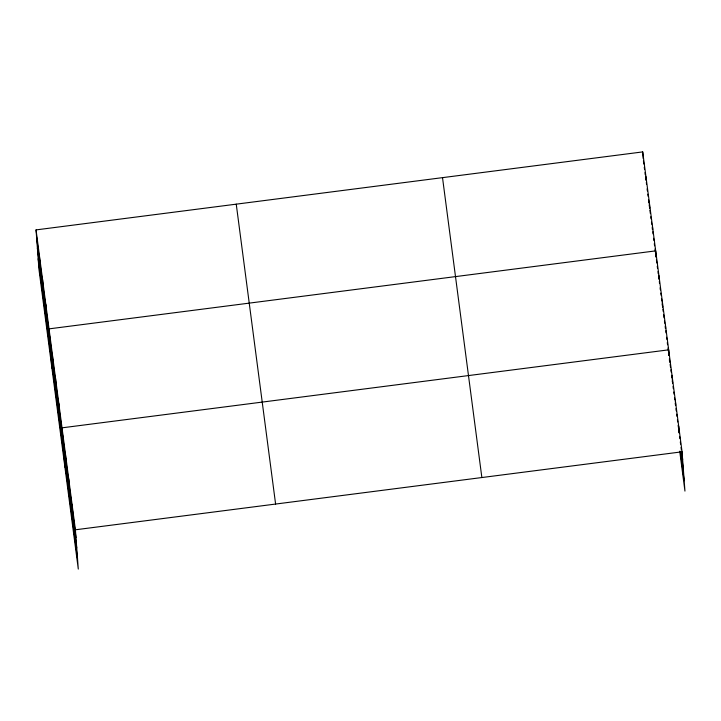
<?xml version="1.0" encoding="UTF-8"?>
<svg xmlns="http://www.w3.org/2000/svg" width="721" height="721" viewBox="0 0 721 721"><rect width="100%" height="100%" fill="white"/><g stroke="black" fill="none" stroke-linecap="round" stroke-linejoin="round"><path stroke-width="1.08" d="M36.05 229.9L75.408 529.791L78.292 569.094L38.934 269.194L36.05 229.9L642.708 151.906L682.066 451.806L684.95 491.1L679.714 451.202M75.408 529.791L682.066 451.806M643.42 160.81L643.844 164.046M644.268 167.272L644.556 169.417M644.98 172.643L645.259 174.797M645.683 178.024L645.962 180.178M647.097 188.785L647.377 190.93M647.8 194.165L648.08 196.31M648.503 199.537L648.927 202.763M649.215 204.917L649.639 208.144M649.918 210.298L650.342 213.524M650.766 216.751L651.045 218.905M651.469 222.131L651.757 224.285M652.181 227.512L652.46 229.657M653.587 238.263L653.875 240.417M654.298 243.644L654.578 245.798M655.001 249.024L655.425 252.251M655.704 254.405L655.993 256.55M656.416 259.776L656.84 263.003M657.264 266.229L657.543 268.383M657.967 271.61L658.246 273.764M658.67 276.99L658.949 279.144M660.085 287.751L660.364 289.896M660.787 293.123L661.067 295.277M661.49 298.503L661.779 300.657M662.202 303.883L662.626 307.11L662.193 300.36M662.905 309.264L663.185 311.409M663.608 314.644L664.032 317.871M664.456 321.097L664.744 323.242M665.168 326.469L665.447 328.623M666.574 337.23L666.862 339.384M667.285 342.61L667.565 344.755M667.988 347.991L668.412 351.217M668.691 353.362L668.98 355.516M669.403 358.779L669.836 362.104M670.133 364.321L670.566 367.647M670.854 369.855L671.152 372.072M671.584 375.398L671.873 377.615M672.314 380.94L672.603 383.157L672.026 375.326M673.035 386.483L673.333 388.7M673.765 392.026L674.054 394.243M674.495 397.568L674.784 399.785M675.226 403.111L675.514 405.328M675.947 408.654L676.244 410.871M676.677 414.187L676.965 416.405M677.407 419.73L677.695 421.947M678.128 425.273L678.425 427.49M678.858 430.816L679.146 433.033L678.722 426.309M679.588 436.358L679.876 438.575M680.309 441.901L680.606 444.118M681.039 447.444L681.327 449.661M681.624 451.878L682.643 459.628M680.93 451.175L683.4 470.02M680.408 451.905L684.184 480.718M442.514 177.645L481.862 477.536M236.245 204.16L275.602 504.051M36.627 237.732L75.984 537.623M37.384 248.114L76.741 548.005M38.177 258.812L77.526 558.703M675.37 400.822L675.703 405.292M669.097 355.435L668.682 349.838L62.024 427.832L64.908 467.127M669.412 359.743L669.566 361.825M665.438 325.099L665.681 328.452M665.843 330.687L666.015 332.931M658.94 275.611L659.192 278.973M659.355 281.208L659.517 283.443M656.191 257.586L655.695 250.872L49.037 328.866L51.921 368.161M652.451 226.133L652.694 229.485M652.856 231.729L653.028 233.965M649.206 201.393L649.693 208.099M645.953 176.654L646.205 180.007M646.367 182.242L646.53 184.477M642.708 151.906L643.204 158.62M72.064 504.303L72.632 512.126M68.711 478.807L69.288 486.639M65.368 453.32L65.944 461.152M58.78 403.084L59.356 410.916M55.535 378.345L56.103 386.177M52.282 353.605L52.858 361.437M45.793 304.118L46.369 311.95M42.548 279.378L43.116 287.21M39.294 254.639L39.871 262.471"/></g></svg>
